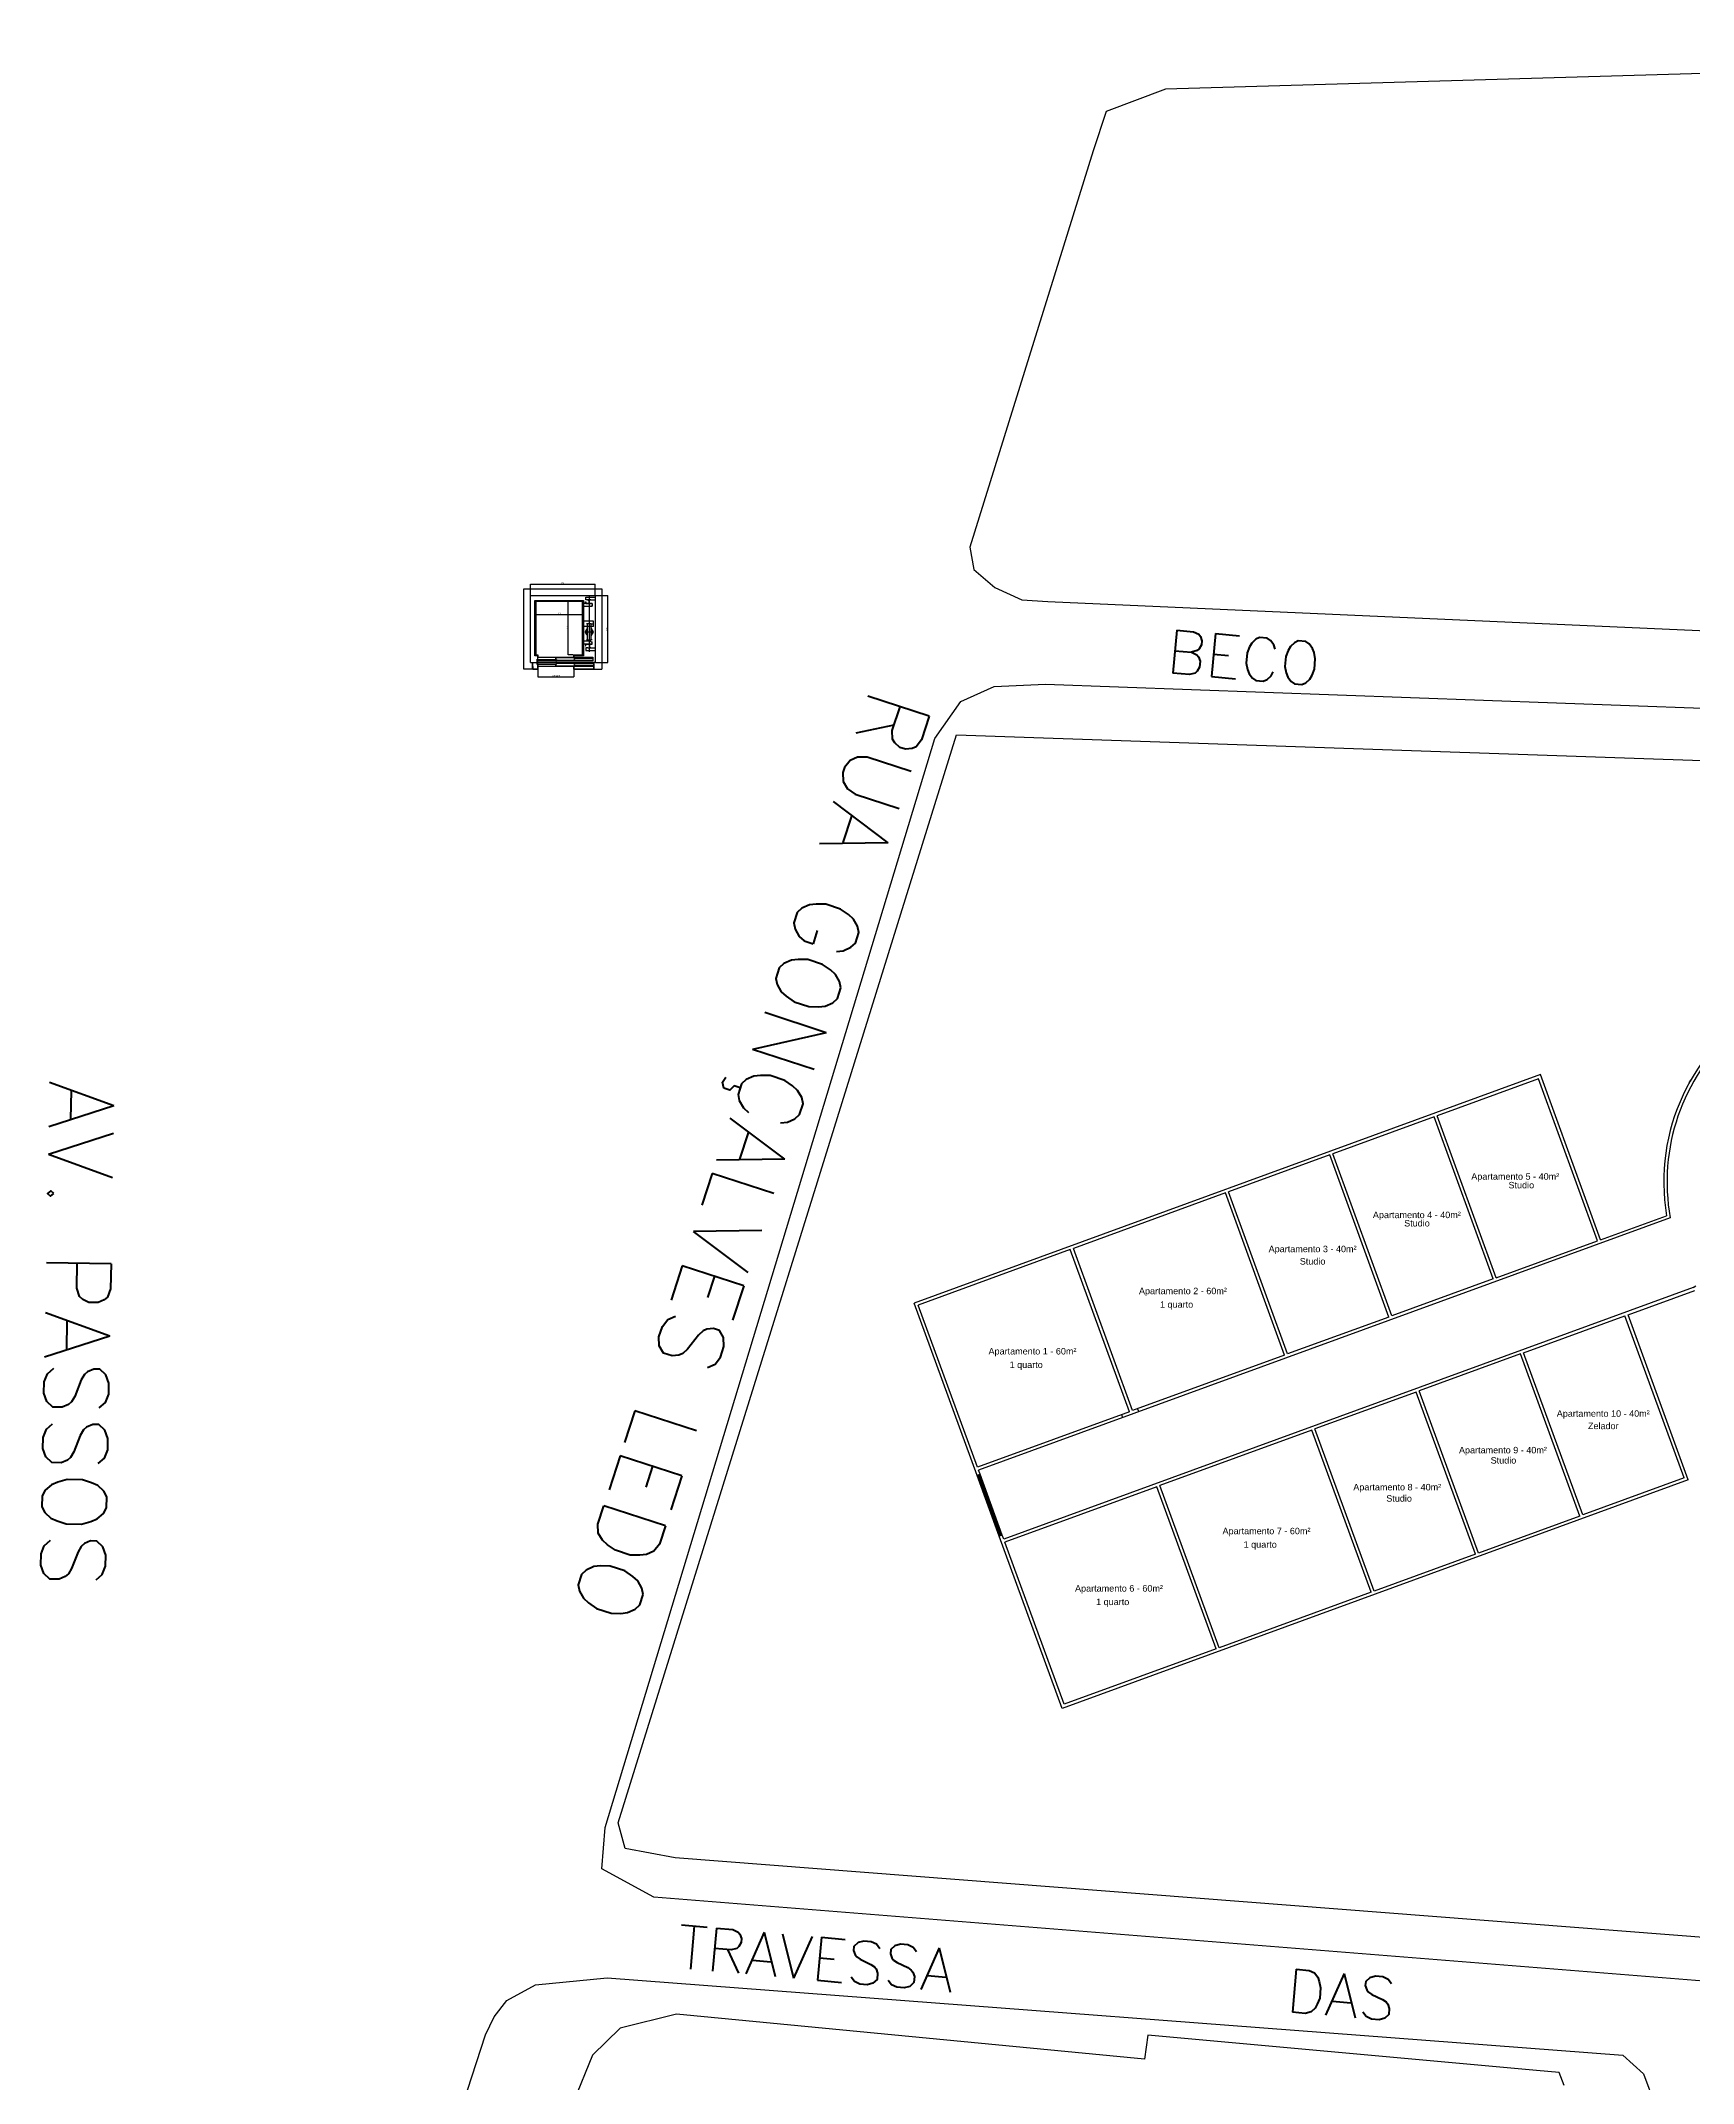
# Model space of a CAD drawing. Header units: millimetres. Extents: x -210 to 1173, y -437 to 320.
# Drawn here: x 747.6 to 824.2, y 54.3 to 149 of the extents above; entities that cross this region are included whole.
import ezdxf
from ezdxf.enums import TextEntityAlignment as Align

# ---------------------------------------------------------------- set-up
doc = ezdxf.new("R2010")
doc.units = ezdxf.units.MM
doc.header["$LTSCALE"] = 0.3
doc.linetypes.add('LTYPE_4', pattern=[112.5, 56.25, -56.25])
doc.linetypes.add('LTYPE_6', pattern=[168.75, 112.5, -28.125, 0, -28.125])
for name, color, linetype in [('330', 254, 'Continuous'), ('500', 254, 'Continuous'), ('551', 255, 'Continuous'), ('CORTE', 6, 'Continuous'), ('ESQUADRIAS', 3, 'Continuous'), ('LAYER_2', 1, 'LTYPE_4'), ('LAYER_3', 15, 'LTYPE_6'), ('LAYER_4', 6, 'Continuous'), ('LAYER_6', 6, 'Continuous'), ('LAYER_7', 7, 'Continuous'), ('TEXTOS', 2, 'Continuous'), ('VISTA', 2, 'Continuous')]:
    doc.layers.add(name, color=color, linetype=linetype)
doc.styles.add('3MM 1_100', font='ARIAL.TTF', dxfattribs={"height": 0.3})
doc.styles.add('ROMANS', font='romans.shx')

msp = doc.modelspace()

# ---------------------------------------------------------------- linework, layer by layer
msp.add_line((770.287, 123.239), (773.287, 123.239))
msp.add_line((770.287, 123.239), (773.287, 123.239))
at = {"layer": '330'}
msp.add_polyline3d([(790.046, 116.774, 0), (874.867, 113.857, 0), (879.435, 108.66, 0), (879.061, 60.352, 0), (877.674, 57.832, 0), (875.381, 56.775, 0), (827.465, 60.812, 0), (777.004, 64.726, 0), (774.675, 65.161, 0), (774.362, 66.353, 0)], close=True, dxfattribs=at)
msp.add_polyline3d([(818.2, 54.166, 0), (817.974, 54.778, 0), (816.918, 54.874, 0), (798.914, 56.509, 0), (798.753, 55.392, 0), (777.066, 57.48, 0), (774.45, 56.836, 0), (773.161, 55.575, 0), (772.278, 53.419, 0)], dxfattribs=at)
at = {"layer": '500'}
msp.add_polyline3d([(794.167, 119.131, 0), (875.381, 116.167, 0), (877.449, 115.275, 0), (879.769, 113.536, 0), (881.117, 109.995, 0), (881.545, 56.224, 0), (880.718, 55.021, 0), (878.383, 54.719, 0), (776.015, 62.909, 0), (773.606, 64.222, 0), (773.75, 66.128, 0), (789.029, 116.608, 0), (790.237, 118.329, 0), (791.792, 119.027, 0)], close=True, dxfattribs=at)
msp.add_polyline3d([(756.523, 20.608, 0), (768.199, 56.52, 0), (768.604, 57.35, 0), (769.2, 58.117, 0), (770.527, 58.839, 0), (773.844, 59.159, 0), (820.92, 55.584, 0), (821.89, 54.707, 0), (822.426, 53.258, 0)], dxfattribs=at)
at = {"layer": '551', "color": 250}
msp.add_polyline3d([(794.279, 122.956, 0), (876.922, 119.281, 0), (880.124, 120.085, 0), (881.256, 122.692, 0), (881.894, 146.877, 0), (880.66, 148.68, 0), (876.585, 148.952, 0), (799.725, 146.716, 0), (796.977, 145.673, 0), (796.371, 143.849, 0), (790.656, 125.486, 0), (790.846, 124.449, 0), (791.811, 123.617, 0), (793.07, 123.046, 0)], close=True, dxfattribs=at)
at = {"layer": 'CORTE'}
for p, q in [((817.105, 101.032), (788.078, 90.44)), ((817.016, 100.84), (812.319, 99.126)), ((819.758, 93.325), (817.016, 100.84)), ((819.899, 93.376), (817.105, 101.032)), ((824.004, 100.65), (824.072, 100.773)), ((812.178, 99.075), (807.481, 97.361)), ((814.92, 91.559), (812.178, 99.075)), ((815.061, 91.611), (812.319, 99.126)), ((807.34, 97.309), (802.643, 95.595)), ((810.082, 89.794), (807.34, 97.309)), ((810.223, 89.845), (807.481, 97.361)), ((802.502, 95.544), (795.457, 92.973)), ((805.245, 88.028), (802.502, 95.544)), ((805.385, 88.08), (802.643, 95.595)), ((823.124, 94.393), (791.064, 82.694)), ((819.899, 93.376), (822.955, 94.491)), ((795.316, 92.921), (788.27, 90.35)), ((798.058, 85.406), (795.316, 92.921)), ((798.199, 85.457), (795.457, 92.973)), ((815.061, 91.611), (819.758, 93.325)), ((824.187, 91.162), (792.229, 79.5)), ((814.92, 91.559), (810.223, 89.845)), ((821.168, 89.9), (824.267, 91.031)), ((824.187, 91.162), (824.315, 91.239)), ((790.992, 82.455), (788.078, 90.44)), ((791.013, 82.835), (788.27, 90.35)), ((810.082, 89.794), (805.385, 88.08)), ((816.33, 88.135), (821.027, 89.849)), ((823.769, 82.334), (821.027, 89.849)), ((823.962, 82.244), (821.168, 89.9)), ((816.189, 88.084), (811.492, 86.369)), ((818.931, 80.568), (816.189, 88.084)), ((819.072, 80.62), (816.33, 88.135)), ((805.245, 88.028), (798.199, 85.457)), ((811.351, 86.318), (806.654, 84.604)), ((814.093, 78.803), (811.351, 86.318)), ((814.234, 78.854), (811.492, 86.369)), ((798.058, 85.406), (791.013, 82.835)), ((797.682, 85.269), (797.734, 85.128)), ((798.434, 85.543), (798.485, 85.402)), ((806.513, 84.553), (799.467, 81.982)), ((809.255, 77.037), (806.513, 84.553)), ((809.396, 77.089), (806.654, 84.604)), ((791.133, 82.506), (790.992, 82.455)), ((791.133, 82.506), (791.064, 82.694)), ((799.326, 81.93), (792.281, 79.359)), ((823.962, 82.244), (794.934, 71.652)), ((802.069, 74.415), (799.326, 81.93)), ((802.21, 74.466), (799.467, 81.982)), ((823.769, 82.334), (819.072, 80.62)), ((818.931, 80.568), (814.234, 78.854)), ((792.161, 79.688), (792.02, 79.637)), ((794.934, 71.652), (792.02, 79.637)), ((792.229, 79.5), (792.161, 79.688)), ((795.023, 71.844), (792.281, 79.359)), ((814.093, 78.803), (809.396, 77.089)), ((809.255, 77.037), (802.21, 74.466)), ((802.069, 74.415), (795.023, 71.844))]:
    msp.add_line(p, q, dxfattribs=at)
for radius, start, end in [(9.5, 341.51371, 189.53381), (9.5, 341.51371, 189.53381), (9.35, 131.67127, 190.29718)]:
    msp.add_arc((832.324, 96.065), radius, start, end, dxfattribs=at)
at = {"layer": 'ESQUADRIAS'}
for p, q in [((792.072, 79.655), (791.043, 82.474)), ((792.109, 79.669), (791.081, 82.487))]:
    msp.add_line(p, q, dxfattribs=at)
at = {"layer": 'LAYER_2'}
msp.add_line((773.111, 121.801), (772.925, 121.801), dxfattribs=at)
at = {"layer": 'LAYER_2', "linetype": 'Continuous'}
for p, q in [((771.502, 120.249), (773.174, 120.249)), ((772.329, 120.342), (773.174, 120.342)), ((773.174, 120.321), (772.329, 120.321)), ((773.174, 120.228), (771.502, 120.228)), ((771.502, 120.104), (773.225, 120.104)), ((773.225, 120.084), (771.502, 120.084)), ((772.336, 120.011), (773.225, 120.011)), ((773.225, 119.99), (772.336, 119.99))]:
    msp.add_line(p, q, dxfattribs=at)
at = {"layer": 'LAYER_3'}
for p, q in [((773.018, 123.214), (773.018, 120.626)), ((772.808, 121.552), (773.225, 121.552)), ((772.925, 121.925), (772.886, 121.925)), ((772.925, 121.18), (772.889, 121.18)), ((773.018, 121.971), (773.018, 121.874)), ((773.018, 121.223), (773.018, 121.126)), ((773.111, 121.925), (773.235, 121.925)), ((773.153, 121.18), (773.111, 121.18))]:
    msp.add_line(p, q, dxfattribs=at)
at = {"layer": 'LAYER_4'}
for p, q in [((770.287, 123.259), (770.287, 123.77)), ((770.287, 123.77), (773.287, 123.77)), ((773.287, 123.259), (773.287, 123.77)), ((773.308, 123.239), (773.877, 123.239)), ((773.877, 120.135), (773.877, 123.239)), ((770.536, 122.357), (770.536, 122.357)), ((770.536, 122.357), (772.708, 122.357)), ((772.045, 120.487), (772.045, 122.97)), ((772.045, 122.97), (772.045, 122.97)), ((772.708, 122.357), (772.708, 122.357)), ((772.274, 120.487), (772.045, 120.487)), ((770.639, 119.804), (770.639, 119.467)), ((770.639, 119.467), (772.294, 119.467)), ((772.294, 119.804), (772.294, 119.467)), ((773.308, 120.135), (773.877, 120.135))]:
    msp.add_line(p, q, dxfattribs=at)
at = {"layer": 'LAYER_6', "color": 11}
for p, q in [((772.863, 123.042), (772.863, 123.166)), ((772.863, 123.166), (773.287, 123.166)), ((770.494, 120.446), (770.494, 123.011)), ((770.494, 123.011), (772.749, 123.011)), ((772.708, 122.97), (770.536, 122.97)), ((770.536, 122.97), (770.536, 120.487)), ((772.708, 120.487), (772.708, 122.97)), ((772.749, 123.011), (772.749, 120.446)), ((772.847, 122.866), (772.749, 122.866)), ((772.847, 122.732), (772.749, 122.732)), ((772.847, 122.949), (772.853, 122.949)), ((772.847, 122.866), (772.847, 122.949)), ((773.149, 122.866), (772.847, 122.866)), ((773.093, 122.732), (772.847, 122.732)), ((772.853, 122.949), (772.853, 122.872)), ((772.853, 122.872), (773.155, 122.872)), ((772.946, 123.042), (772.863, 123.042)), ((773.018, 123.042), (772.946, 123.042)), ((772.946, 123.042), (772.946, 123.036)), ((772.952, 123.029), (772.946, 123.036)), ((772.952, 123.029), (773.008, 123.027)), ((773.012, 123.023), (773.008, 123.027)), ((773.009, 122.976), (773.012, 122.979)), ((773.009, 122.908), (773.009, 122.976)), ((773.018, 122.908), (773.009, 122.908)), ((773.012, 122.979), (773.012, 123.023)), ((773.091, 123.042), (773.018, 123.042)), ((773.018, 122.908), (773.028, 122.908)), ((773.028, 123.027), (773.025, 123.023)), ((773.025, 122.979), (773.025, 123.023)), ((773.028, 122.976), (773.025, 122.979)), ((773.085, 123.029), (773.028, 123.027)), ((773.028, 122.908), (773.028, 122.976)), ((773.091, 123.036), (773.085, 123.029)), ((773.091, 123.042), (773.287, 123.042)), ((773.091, 123.042), (773.091, 123.036)), ((773.093, 122.759), (773.149, 122.759)), ((773.093, 122.759), (773.093, 122.732)), ((773.093, 122.752), (773.155, 122.752)), ((773.149, 122.866), (773.149, 122.759)), ((773.155, 122.872), (773.155, 122.752)), ((773.205, 122.049), (772.749, 122.049)), ((772.925, 121.801), (772.749, 121.801)), ((772.925, 121.708), (772.905, 121.708)), ((772.905, 121.708), (772.905, 121.397)), ((772.905, 121.397), (772.925, 121.397)), ((773.111, 121.925), (772.925, 121.925)), ((772.925, 121.925), (772.925, 121.18)), ((772.925, 121.18), (773.111, 121.18)), ((773.111, 121.18), (773.111, 121.925)), ((773.205, 121.801), (773.111, 121.801)), ((773.132, 121.708), (773.111, 121.708)), ((773.111, 121.397), (773.132, 121.397)), ((773.132, 121.397), (773.132, 121.708)), ((773.205, 121.801), (773.205, 122.049)), ((770.635, 120.446), (770.494, 120.446)), ((770.536, 120.487), (770.639, 120.487)), ((770.635, 120.384), (770.635, 120.446)), ((770.639, 120.487), (770.639, 120.384)), ((772.294, 120.384), (772.294, 120.487)), ((772.294, 120.487), (772.708, 120.487)), ((772.749, 120.446), (772.298, 120.446)), ((772.298, 120.446), (772.298, 120.388)), ((772.298, 120.388), (772.325, 120.388)), ((772.325, 120.388), (772.325, 120.384)), ((772.847, 121.118), (772.749, 121.118)), ((772.847, 120.984), (772.749, 120.984)), ((773.093, 121.118), (772.847, 121.118)), ((772.847, 120.984), (772.847, 120.901)), ((773.149, 120.984), (772.847, 120.984)), ((772.847, 120.901), (772.853, 120.901)), ((772.853, 120.901), (772.853, 120.977)), ((772.853, 120.977), (773.155, 120.977)), ((772.946, 120.808), (772.863, 120.808)), ((772.863, 120.808), (772.863, 120.684)), ((772.863, 120.684), (773.287, 120.684)), ((772.946, 120.814), (772.952, 120.82)), ((772.946, 120.808), (772.946, 120.814)), ((772.946, 120.808), (773.018, 120.808)), ((772.952, 120.82), (773.009, 120.823)), ((773.018, 120.942), (773.009, 120.942)), ((773.009, 120.942), (773.009, 120.874)), ((773.009, 120.874), (773.012, 120.871)), ((773.009, 120.823), (773.012, 120.827)), ((773.012, 120.871), (773.012, 120.827)), ((773.018, 120.942), (773.028, 120.942)), ((773.018, 120.808), (773.091, 120.808)), ((773.028, 120.874), (773.025, 120.871)), ((773.025, 120.871), (773.025, 120.827)), ((773.025, 120.827), (773.029, 120.823)), ((773.028, 120.942), (773.028, 120.874)), ((773.085, 120.82), (773.029, 120.823)), ((773.085, 120.82), (773.091, 120.814)), ((773.091, 120.808), (773.091, 120.814)), ((773.091, 120.808), (773.287, 120.808)), ((773.093, 121.091), (773.093, 121.118)), ((773.093, 121.097), (773.155, 121.097)), ((773.093, 121.091), (773.149, 121.091)), ((773.149, 120.984), (773.149, 121.091)), ((773.155, 120.977), (773.155, 121.097)), ((770.391, 119.949), (770.391, 120.135)), ((770.391, 120.135), (770.577, 120.135)), ((770.391, 119.825), (770.391, 119.949)), ((770.391, 119.949), (770.422, 119.949)), ((770.639, 119.825), (770.391, 119.825)), ((770.422, 119.945), (770.395, 119.945)), ((770.395, 119.945), (770.395, 119.829)), ((770.395, 119.829), (770.635, 119.829)), ((770.422, 119.949), (770.422, 119.945)), ((770.635, 119.829), (770.635, 120.038)), ((770.639, 120.042), (770.639, 119.825)), ((772.294, 119.949), (770.639, 119.949)), ((770.643, 120.135), (773.225, 120.135)), ((772.294, 119.949), (772.294, 119.825)), ((772.294, 119.825), (773.225, 119.825)), ((772.298, 119.829), (772.298, 119.945)), ((773.221, 119.829), (772.298, 119.829)), ((773.221, 119.945), (773.221, 119.829)), ((773.225, 119.825), (773.225, 119.949))]:
    msp.add_line(p, q, dxfattribs=at)
at = {"layer": 'LAYER_6', "color": 1}
for p, q in [((770.604, 120.201), (770.604, 120.295)), ((770.604, 120.295), (770.635, 120.295)), ((770.608, 120.197), (770.608, 120.29)), ((770.608, 120.29), (770.639, 120.29)), ((770.612, 120.197), (770.612, 120.28)), ((770.612, 120.28), (771.502, 120.28)), ((770.616, 120.201), (770.616, 120.276)), ((770.616, 120.276), (771.498, 120.276)), ((770.635, 120.295), (770.635, 120.384)), ((770.639, 120.29), (770.639, 120.384)), ((770.639, 120.384), (771.467, 120.384)), ((771.46, 120.29), (771.46, 120.373)), ((771.46, 120.373), (772.329, 120.373)), ((771.46, 120.29), (771.491, 120.29)), ((771.465, 120.295), (771.465, 120.369)), ((771.465, 120.369), (772.325, 120.369)), ((771.491, 120.295), (771.465, 120.295)), ((771.467, 120.384), (772.294, 120.384)), ((771.491, 120.29), (771.491, 120.295)), ((771.498, 120.276), (771.498, 120.201)), ((771.502, 120.28), (771.502, 120.249)), ((771.502, 120.249), (771.502, 120.228)), ((772.294, 120.384), (773.174, 120.384)), ((772.298, 120.29), (772.298, 120.295)), ((772.298, 120.295), (772.325, 120.295)), ((772.329, 120.29), (772.298, 120.29)), ((772.325, 120.295), (772.325, 120.369)), ((772.329, 120.373), (772.329, 120.342)), ((772.329, 120.342), (772.329, 120.321)), ((772.329, 120.321), (772.329, 120.29)), ((773.174, 120.384), (773.174, 120.197)), ((770.577, 120.197), (770.577, 120.201)), ((770.577, 120.201), (770.604, 120.201)), ((770.608, 120.197), (770.577, 120.197)), ((770.608, 120.135), (770.577, 120.135)), ((770.577, 120.135), (770.577, 120.131)), ((770.577, 120.131), (770.604, 120.131)), ((770.604, 120.131), (770.604, 120.038)), ((770.604, 120.038), (770.635, 120.038)), ((770.608, 120.197), (770.612, 120.197)), ((770.608, 120.042), (770.608, 120.135)), ((770.608, 120.135), (770.639, 120.135)), ((770.639, 120.042), (770.608, 120.042)), ((770.643, 120.197), (770.612, 120.197)), ((770.612, 120.052), (770.612, 120.135)), ((770.612, 120.052), (771.502, 120.052)), ((770.643, 120.201), (770.616, 120.201)), ((770.643, 120.131), (770.616, 120.131)), ((770.616, 120.131), (770.616, 120.057)), ((770.616, 120.057), (771.498, 120.057)), ((770.639, 120.197), (770.643, 120.197)), ((771.467, 120.197), (770.639, 120.197)), ((770.639, 120.135), (770.643, 120.135)), ((770.643, 120.197), (770.643, 120.201)), ((770.643, 120.135), (770.643, 120.131)), ((772.294, 120.197), (771.467, 120.197)), ((771.467, 120.131), (771.467, 120.135)), ((771.498, 120.131), (771.467, 120.131)), ((771.467, 119.959), (771.467, 120.042)), ((771.467, 120.042), (771.498, 120.042)), ((771.467, 119.959), (772.336, 119.959)), ((771.498, 120.201), (771.471, 120.201)), ((771.471, 120.201), (771.471, 120.197)), ((771.498, 120.038), (771.471, 120.038)), ((771.471, 120.038), (771.471, 119.964)), ((772.331, 119.964), (771.471, 119.964)), ((771.498, 120.057), (771.498, 120.131)), ((771.498, 120.042), (771.498, 120.038)), ((771.502, 120.228), (771.502, 120.197)), ((771.502, 120.052), (771.502, 120.135)), ((773.174, 120.197), (772.294, 120.197)), ((772.294, 119.949), (772.325, 119.949)), ((772.325, 119.945), (772.298, 119.945)), ((772.336, 120.042), (772.305, 120.042)), ((772.305, 120.042), (772.305, 120.038)), ((772.305, 120.038), (772.331, 120.038)), ((772.325, 119.949), (772.325, 119.945)), ((773.225, 119.949), (772.325, 119.949)), ((772.331, 120.038), (772.331, 119.964)), ((772.336, 119.959), (772.336, 120.042)), ((773.194, 119.945), (773.194, 119.949)), ((773.221, 119.945), (773.194, 119.945)), ((773.225, 119.949), (773.225, 120.135))]:
    msp.add_line(p, q, dxfattribs=at)
at = {"layer": 'LAYER_6', "color": 11}
for start, end in [(131.00298, 228.99702), (311.00298, 48.99702)]:
    msp.add_arc((773.018, 121.552), 0.173, start, end, dxfattribs=at)
at = {"layer": 'LAYER_7', "color": 7}
for p, q in [((769.977, 119.825), (769.977, 123.549)), ((769.977, 123.549), (773.598, 123.549)), ((770.287, 120.135), (770.287, 123.239)), ((770.287, 123.239), (773.287, 123.239)), ((773.287, 123.239), (773.287, 120.135)), ((773.598, 123.549), (773.598, 119.825)), ((770.391, 119.825), (769.977, 119.825)), ((770.287, 120.135), (770.391, 120.135)), ((770.391, 120.135), (770.391, 119.825)), ((773.287, 120.135), (773.225, 120.135)), ((773.225, 120.135), (773.225, 119.825)), ((773.225, 119.825), (773.598, 119.825))]:
    msp.add_line(p, q, dxfattribs=at)
at = {"layer": 'VISTA'}
for p, q in [((792.02, 79.637), (790.992, 82.455)), ((792.161, 79.688), (791.133, 82.506))]:
    msp.add_line(p, q, dxfattribs=at)

# ---------------------------------------------------------------- texts
at = {"layer": '551', "color": 250, "style": 'ROMANS'}
for s, height, rotation, p in [('BECO', 2, 354.95307, (799.732, 119.669)), ('RUA GONÇALVES LEDO', 3, 251.95307, (786.086, 119.063)), ('AV. PASSOS', 3, 268.95307, (748.005, 100.794)), ('TRAVESSA', 2, 354.95307, (777.024, 59.628)), ('DAS', 2, 354.95307, (805.27, 57.599))]:
    msp.add_text(s, height=height, rotation=rotation, dxfattribs=at).set_placement(p)
at = {"layer": 'LAYER_4', "width": 0.610389}
for rotation, text_generation_flag, p in [(90, 4, (770.287, 123.77)), (90, 6, (770.287, 123.77)), (270, 6, (773.287, 123.77)), (270, 4, (773.287, 123.77)), (90, 4, (770.536, 122.357)), (90, 6, (770.536, 122.357)), (270, 6, (772.708, 122.357)), (270, 4, (772.708, 122.357)), (180, 4, (772.045, 120.487)), (180, 6, (772.045, 120.487)), (90, 4, (770.639, 119.467)), (90, 6, (770.639, 119.467)), (270, 6, (772.294, 119.467)), (270, 4, (772.294, 119.467)), (180, 4, (773.877, 120.135)), (180, 6, (773.877, 120.135))]:
    msp.add_text('/', height=0.0434, rotation=rotation, dxfattribs=dict(at, text_generation_flag=text_generation_flag)).set_placement(p)
for s, height, p in [('1450', 0.0621, (771.712, 123.791)), ('1050', 0.0621, (771.549, 122.378)), ('Luz 800x2000', 0.06207, (771.262, 119.488))]:
    msp.add_text(s, height=height, dxfattribs=at).set_placement(p)
for text_generation_flag, p in [(6, (773.877, 123.239)), (4, (773.877, 123.239)), (6, (772.045, 122.97)), (4, (772.045, 122.97))]:
    msp.add_text('/', height=0.0434, dxfattribs=dict(at, text_generation_flag=text_generation_flag)).set_placement(p)
for s, p in [('1200', (772.025, 121.654)), ('1500', (773.856, 121.614))]:
    msp.add_text(s, height=0.0621, rotation=90, dxfattribs=at).set_placement(p)
at = {"layer": 'TEXTOS', "style": '3MM 1_100'}
for s, p in [('Apartamento 5 - 40m²', (815.94, 96.31)), ('Studio', (816.221, 95.908)), ('Apartamento 4 - 40m²', (811.379, 94.528)), ('Studio', (811.384, 94.142)), ('Apartamento 3 - 40m²', (806.546, 92.95)), ('Studio', (806.546, 92.377)), ('Apartamento 2 - 60m²', (800.535, 91.002)), ('1 quarto', (800.242, 90.375)), ('Apartamento 1 - 60m²', (793.561, 88.208)), ('1 quarto', (793.269, 87.581)), ('Apartamento 10 - 40m²', (820.019, 85.319)), ('Zelador', (820.019, 84.746)), ('Apartamento 9 - 40m²', (815.369, 83.625)), ('Studio', (815.394, 83.151)), ('Apartamento 8 - 40m²', (810.47, 81.908)), ('Studio', (810.556, 81.386)), ('Apartamento 7 - 60m²', (804.409, 79.875)), ('1 quarto', (804.117, 79.248)), ('Apartamento 6 - 60m²', (797.572, 77.217)), ('1 quarto', (797.28, 76.59))]:
    msp.add_text(s, height=0.3, dxfattribs=at).set_placement(p, align=Align.MIDDLE_CENTER)

doc.saveas('drawing.dxf')
